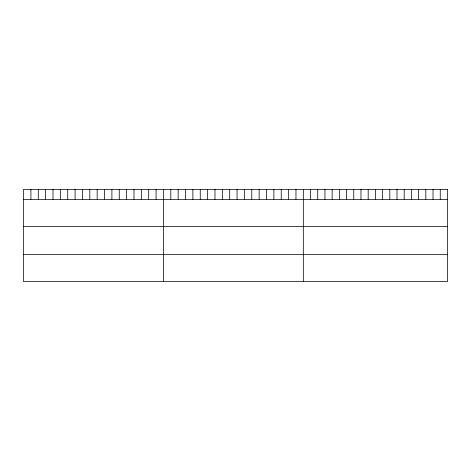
<?xml version="1.0" encoding="UTF-8"?>
<svg xmlns="http://www.w3.org/2000/svg" width="471" height="471" viewBox="0 0 471 471"><rect width="100%" height="100%" fill="white"/><g stroke="black" fill="none" stroke-linecap="round" stroke-linejoin="round"><path stroke-width="0.71" d="M23.55 199.357L447.45 199.357M23.55 226.504L447.45 226.504M23.55 254.481L447.45 254.481M440.244 189.371L440.244 199.357M433.037 189.371L433.037 199.357M425.831 189.371L425.831 199.357M418.625 189.371L418.625 199.357M411.418 189.371L411.418 199.357M404.212 189.371L404.212 199.357M397.006 189.371L397.006 199.357M389.8 189.371L389.8 199.357M382.593 189.371L382.593 199.357M375.387 189.371L375.387 199.357M368.181 189.371L368.181 199.357M360.974 189.371L360.974 199.357M353.768 189.371L353.768 199.357M346.562 189.371L346.562 199.357M339.356 189.371L339.356 199.357M332.149 189.371L332.149 199.357M324.943 189.371L324.943 199.357M317.737 189.371L317.737 199.357M310.53 189.371L310.53 199.357M303.324 189.371L303.324 281.629M295.959 189.371L295.959 199.357M288.599 189.371L288.599 199.357M281.234 189.371L281.234 199.357M273.875 189.371L273.875 199.357M266.509 189.371L266.509 199.357M259.15 189.371L259.15 199.357M251.785 189.371L251.785 199.357M244.425 189.371L244.425 199.357M237.06 189.371L237.06 199.357M229.701 189.371L229.701 199.357M222.336 189.371L222.336 199.357M214.976 189.371L214.976 199.357M207.611 189.371L207.611 199.357M200.252 189.371L200.252 199.357M192.886 189.371L192.886 199.357M185.527 189.371L185.527 199.357M178.162 189.371L178.162 199.357M170.802 189.371L170.802 199.357M163.437 189.371L163.437 281.629M156.072 189.371L156.072 199.357M148.712 189.371L148.712 199.357M141.347 189.371L141.347 199.357M133.988 189.371L133.988 199.357M126.622 189.371L126.622 199.357M119.263 189.371L119.263 199.357M111.898 189.371L111.898 199.357M104.538 189.371L104.538 199.357M97.173 189.371L97.173 199.357M89.814 189.371L89.814 199.357M82.449 189.371L82.449 199.357M75.089 189.371L75.089 199.357M67.724 189.371L67.724 199.357M60.365 189.371L60.365 199.357M52.999 189.371L52.999 199.357M45.64 189.371L45.64 199.357M38.275 189.371L38.275 199.357M30.915 189.371L30.915 199.357M447.45 189.371L23.55 189.371L23.55 281.629L447.45 281.629L447.45 189.371"/></g></svg>
